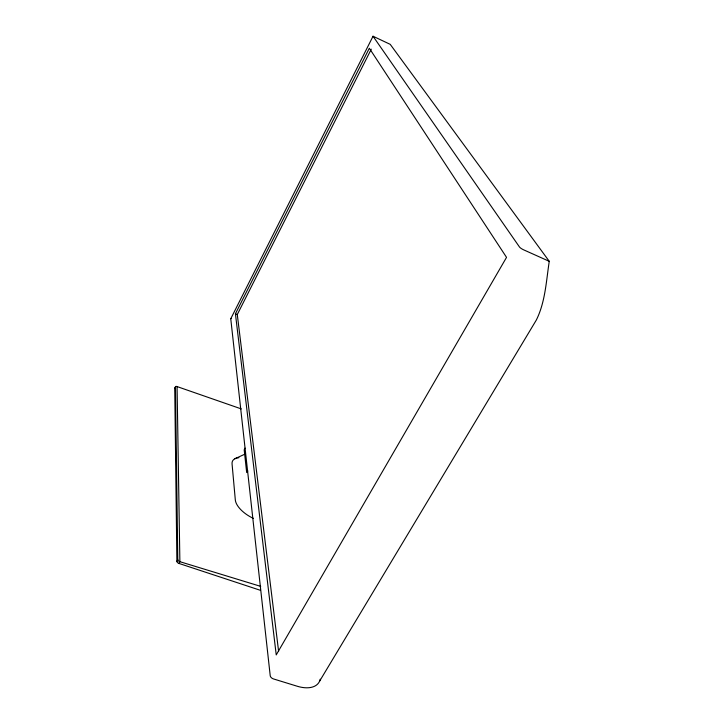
<?xml version="1.0" encoding="UTF-8"?>
<svg xmlns="http://www.w3.org/2000/svg" width="724" height="724" viewBox="0 0 724 724"><rect width="100%" height="100%" fill="white"/><g stroke="black" fill="none" stroke-linecap="round" stroke-linejoin="round"><path stroke-width="1.09" d="M230.784 318.705L373.032 36.236L390.227 44.354L549.254 261.319C546.231 281.021 545.344 301.962 536.321 320.062L319.519 681.311M245.011 448.093L244.196 449.857L246.676 472.564L247.798 470.953M260.522 590.35L178.955 563.435A2.208 1.213 27.5 0 1 176.891 561.444L174.746 388.254L175.461 386.815A1.756 0.76 24.4 0 1 177.072 386.571L241.291 408.906M235.427 313.791L369.331 48.236L506.538 257.364L276.233 654.912L235.427 313.791L237.282 314.533L278.613 651.347M237.282 314.533L371.276 49.178M176.891 561.444L177.796 559.733L175.461 386.815M178.955 563.435L179.878 561.688L177.072 386.571M373.032 36.236L519.515 247.038A3.819 0.805 29.5 0 0 523.669 249.852L549.254 261.319M234.802 458.79L244.938 454.129M260.712 586.377L179.878 561.688A2.208 1.222 25.9 0 1 177.796 559.733M253.391 518.402A22.752 10.996 28.8 0 1 235.318 499.94L232.06 463.894A21.675 9.982 28.2 0 1 238.902 457.695M174.746 388.254A1.747 0.751 25.8 0 1 175.452 387.838M320.207 679.193A29.222 16.607 33 0 1 297.184 686.225L273.428 678.913A3.321 1.937 32.7 0 1 270.224 675.773L230.766 318.85A2.045 0.742 26.6 0 1 231.246 318.469"/></g></svg>
